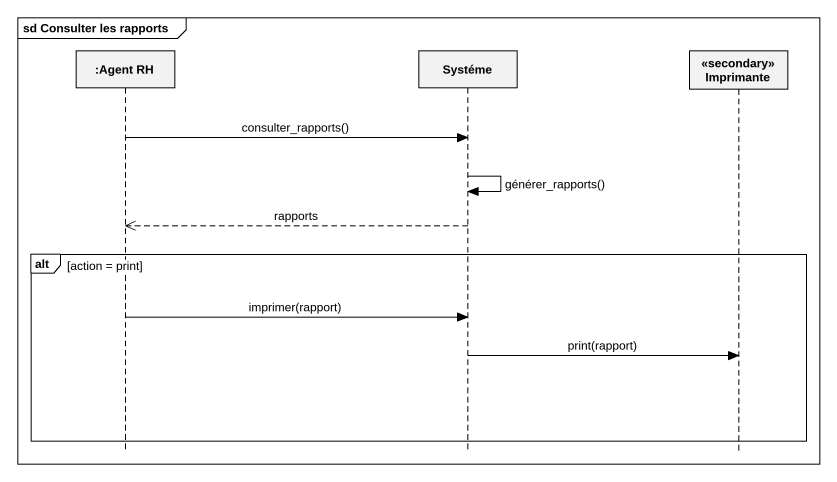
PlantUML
@startuml
mainframe sd Consulter les rapports
hide footbox
participant ":Agent RH" as Agent_RH
participant Systéme
participant "<<secondary>> Imprimante" as secondary_Imprimante

Agent_RH -> Systéme : consulter_rapports()
Systéme -> Systéme : générer_rapports()
Systéme -->> Agent_RH : rapports
alt action = print
  Agent_RH -> Systéme : imprimer(rapport)
  Systéme -> secondary_Imprimante : print(rapport)
end
@enduml
